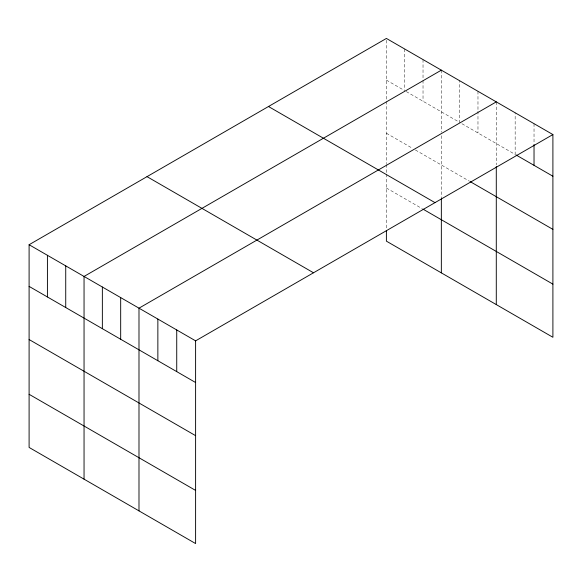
<?xml version="1.0" encoding="UTF-8"?>
<svg xmlns="http://www.w3.org/2000/svg" width="582" height="582" viewBox="0 0 582 582"><rect width="100%" height="100%" fill="white"/><g stroke="black" fill="none" stroke-linecap="round" stroke-linejoin="round"><path stroke-width="0.44" stroke-dasharray="2.91 2.18" d="M386.397 80.105L404.716 90.676M406.243 91.556L459.656 122.402L459.656 80.731M461.948 123.719L515.157 154.441L515.157 112.777M386.397 133.249L412.347 148.228M415.395 149.989L469.579 181.271M386.397 188.008L422.263 208.712M534.029 123.675L534.029 143.601M496.286 101.879L496.286 164.808M477.975 91.309L477.975 110.333M477.975 111.235L477.975 132.972M441.345 70.16L441.345 132.201M441.345 135.744L441.345 197.996M423.027 59.582L423.027 79.516M423.027 80.418L423.027 101.253M404.716 49.012L404.716 89.774M386.397 40.245L386.397 100.475M386.397 101.363L386.397 163.666M386.397 164.539L386.397 173.232M386.397 174.098L386.397 228.748"/><path stroke-width="0.87" d="M29.1 244.724L195.603 340.848L195.603 543.566L29.1 447.434L29.1 244.724L386.397 38.434L552.9 134.566L552.9 337.276L386.397 241.152L386.397 230.523M441.345 70.16L84.048 276.443L84.048 479.153M496.286 101.879L138.989 308.169L138.989 510.88M195.603 340.848L552.9 134.566M515.943 154.899L552.9 176.23M470.343 181.715L552.9 229.373M268.491 106.513L434.994 202.638M423.027 209.149L552.9 284.132M147.006 176.644L313.509 272.776M29.1 286.388L195.603 382.519M29.1 339.532L195.603 435.663M29.1 394.29L195.603 490.415M534.029 144.503L534.029 165.339M496.286 166.576L496.286 304.597M441.345 198.869L441.345 272.871M176.732 329.958L176.732 371.622M157.86 319.06L157.86 360.724M120.678 297.591L120.678 339.255M102.359 287.021L102.359 328.685M65.73 265.872L65.73 307.536M47.418 255.294L47.418 296.958"/></g></svg>
